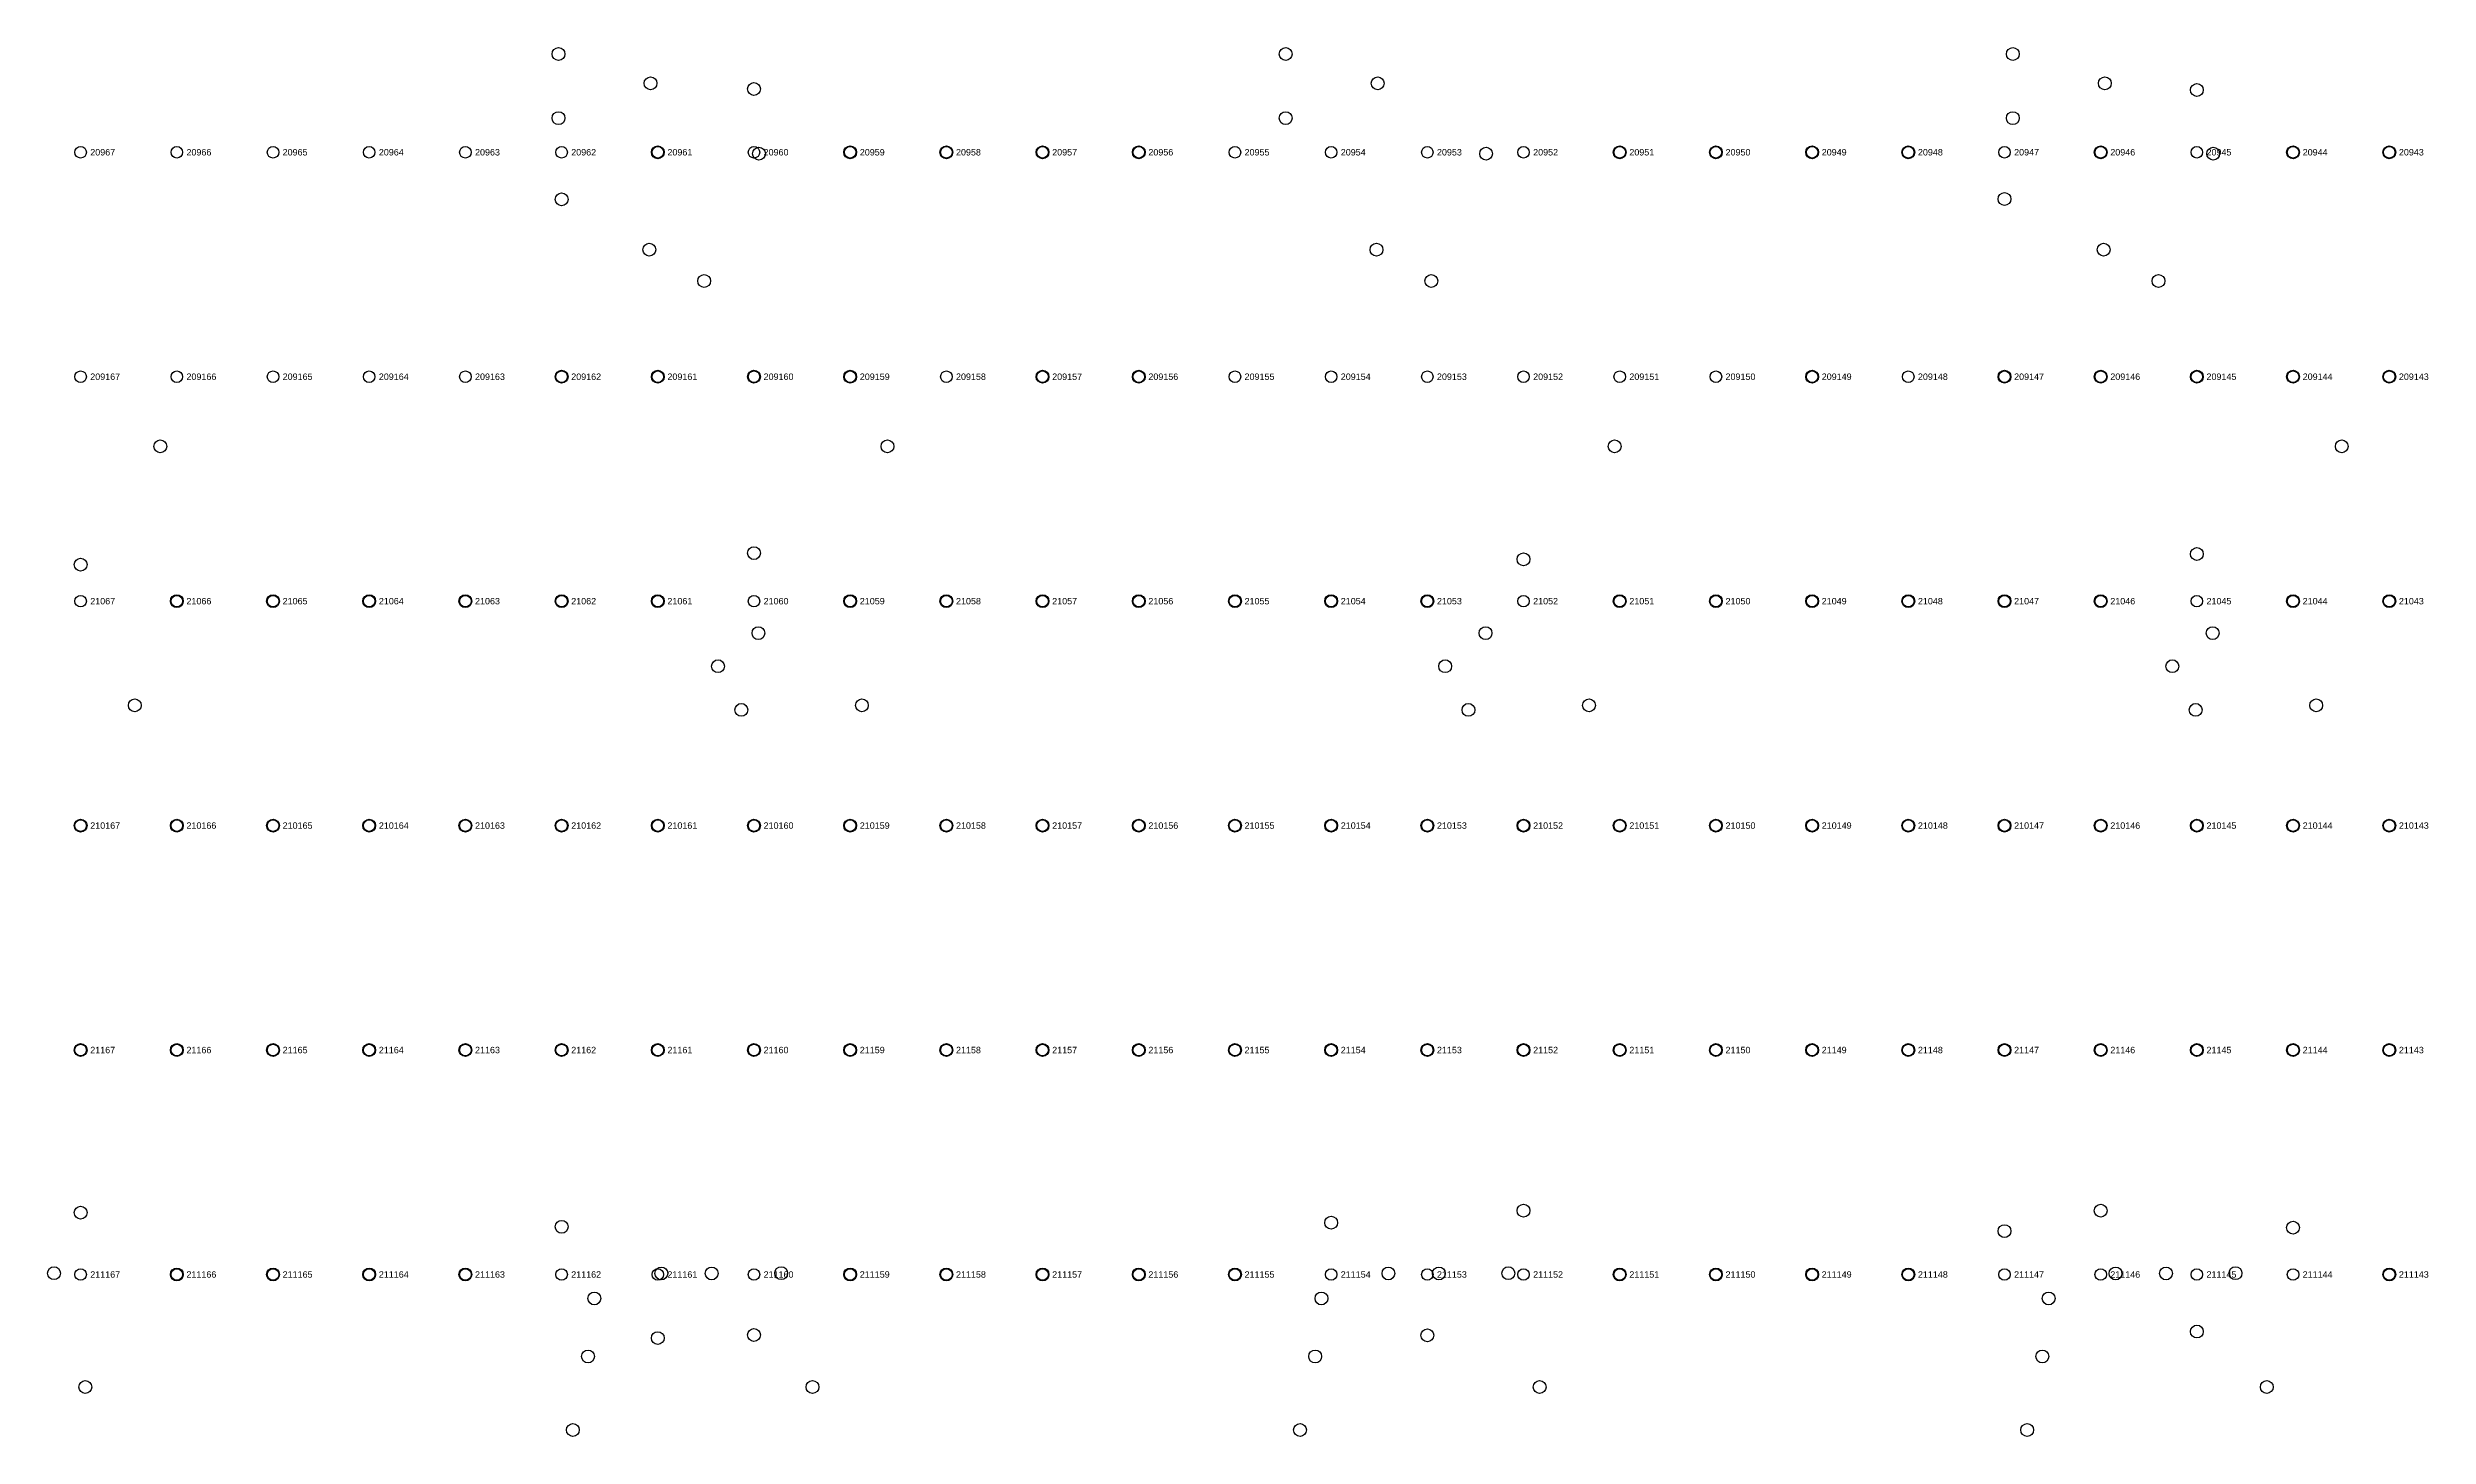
# Model space of a CAD drawing. Extents: x -5 to 376, y -217 to 241.
# Drawn here: x 90.4 to 184.7, y 14.5 to 69.5 of the extents above; entities that cross this region are included whole.
import ezdxf

# ---------------------------------------------------------------- set-up
doc = ezdxf.new("R2010")
doc.units = 0
for name, color, linetype in [('BOTTOM_PROBES', 1, 'CONTINUOUS'), ('FIXTURE_INTERFACE_PIN', 4, 'CONTINUOUS'), ('GROUND_INTERFACE_PIN', 6, 'CONTINUOUS'), ('TESTER_INTERFACE_PIN', 144, 'CONTINUOUS'), ('TESTER_INTERFACE_PIN_LABEL', 144, 'CONTINUOUS')]:
    doc.layers.add(name, color=color, linetype=linetype)
doc.styles.get("Standard").update_dxf_attribs({"font": 'arial.ttf'})

msp = doc.modelspace()

# ---------------------------------------------------------------- linework, layer by layer
at = {"layer": 'BOTTOM_PROBES'}
for centre in [(110.65002, 69.23278), (139.45108, 69.23278), (168.25214, 69.23278), (114.29492, 68.07454), (143.09598, 68.07454), (171.89704, 68.07454), (110.65002, 66.69278), (139.45108, 66.69278), (168.25214, 66.69278), (118.58752, 65.28308), (147.38858, 65.28308), (176.18964, 65.28308), (114.24666, 61.48324), (143.04772, 61.48324), (171.84878, 61.48324), (116.41836, 60.24372), (145.21942, 60.24372), (174.02048, 60.24372), (94.87662, 53.69306), (123.67768, 53.69306), (152.47874, 53.69306), (181.2798, 53.69306), (118.5672, 46.29404), (147.36826, 46.29404), (176.16932, 46.29404), (116.967, 44.9834), (145.76806, 44.9834), (174.56912, 44.9834), (93.8657, 43.434), (117.88902, 43.25366), (122.66676, 43.434), (146.69008, 43.25366), (151.46782, 43.434), (175.49114, 43.25366), (180.26888, 43.434), (90.66784, 20.9423), (114.7191, 20.93214), (116.71808, 20.93214), (119.4689, 20.9423), (143.52016, 20.93214), (145.51914, 20.93214), (148.26996, 20.9423), (172.32122, 20.93214), (174.3202, 20.93214), (177.07102, 20.9423), (112.06734, 19.94154), (140.8684, 19.94154), (169.66946, 19.94154), (111.81842, 17.64284), (140.61948, 17.64284), (169.42054, 17.64284), (91.90736, 16.43126), (120.70842, 16.43126), (149.50948, 16.43126), (178.31054, 16.43126), (111.21898, 14.732), (140.02004, 14.732), (168.8211, 14.732)]:
    msp.add_circle(centre, 0.254, dxfattribs=at)
at = {"layer": 'FIXTURE_INTERFACE_PIN'}
for centre in [(175.54194, 67.81038), (114.58194, 65.3415), (126.01194, 65.3415), (129.82194, 65.3415), (133.63194, 65.3415), (152.68194, 65.3415), (156.49194, 65.3415), (160.30194, 65.3415), (164.11194, 65.3415), (171.73194, 65.3415), (179.35194, 65.3415), (183.16194, 65.3415), (110.77194, 63.47714), (167.92194, 63.4873), (110.77194, 56.4515), (114.58194, 56.4515), (129.82194, 56.4515), (133.63194, 56.4515), (160.30194, 56.4515), (167.92194, 56.4515), (171.73194, 56.4515), (175.54194, 56.4515), (179.35194, 56.4515), (183.16194, 56.4515), (91.72194, 49.00676), (148.87194, 49.22012), (175.54194, 49.4284), (95.53194, 47.5615), (99.34194, 47.5615), (103.15194, 47.5615), (106.96194, 47.5615), (110.77194, 47.5615), (114.58194, 47.5615), (126.01194, 47.5615), (129.82194, 47.5615), (133.63194, 47.5615), (137.44194, 47.5615), (141.25194, 47.5615), (145.06194, 47.5615), (152.68194, 47.5615), (156.49194, 47.5615), (160.30194, 47.5615), (164.11194, 47.5615), (167.92194, 47.5615), (171.73194, 47.5615), (179.35194, 47.5615), (183.16194, 47.5615), (91.72194, 38.6715), (95.53194, 38.6715), (99.34194, 38.6715), (103.15194, 38.6715), (106.96194, 38.6715), (110.77194, 38.6715), (114.58194, 38.6715), (126.01194, 38.6715), (129.82194, 38.6715), (133.63194, 38.6715), (137.44194, 38.6715), (141.25194, 38.6715), (145.06194, 38.6715), (148.87194, 38.6715), (152.68194, 38.6715), (156.49194, 38.6715), (160.30194, 38.6715), (164.11194, 38.6715), (167.92194, 38.6715), (171.73194, 38.6715), (175.54194, 38.6715), (179.35194, 38.6715), (183.16194, 38.6715), (91.72194, 29.7815), (95.53194, 29.7815), (99.34194, 29.7815), (103.15194, 29.7815), (106.96194, 29.7815), (110.77194, 29.7815), (114.58194, 29.7815), (126.01194, 29.7815), (129.82194, 29.7815), (133.63194, 29.7815), (137.44194, 29.7815), (141.25194, 29.7815), (145.06194, 29.7815), (148.87194, 29.7815), (152.68194, 29.7815), (156.49194, 29.7815), (160.30194, 29.7815), (164.11194, 29.7815), (167.92194, 29.7815), (171.73194, 29.7815), (175.54194, 29.7815), (179.35194, 29.7815), (183.16194, 29.7815), (91.72194, 23.3426), (148.87194, 23.42134), (171.73194, 23.41626), (110.77194, 22.77872), (141.25194, 22.94128), (167.92194, 22.60854), (179.35194, 22.7457), (95.53194, 20.8915), (99.34194, 20.8915), (103.15194, 20.8915), (106.96194, 20.8915), (126.01194, 20.8915), (129.82194, 20.8915), (133.63194, 20.8915), (137.44194, 20.8915), (152.68194, 20.8915), (156.49194, 20.8915), (160.30194, 20.8915), (164.11194, 20.8915), (183.16194, 20.8915), (175.54194, 18.6309), (114.58194, 18.37182), (145.06194, 18.48358)]:
    msp.add_circle(centre, 0.254, dxfattribs=at)
at = {"layer": 'GROUND_INTERFACE_PIN'}
for centre in [(118.39194, 67.84848), (122.20194, 65.3415), (118.39194, 56.4515), (122.20194, 56.4515), (118.39194, 49.46396), (122.20194, 47.5615), (118.39194, 38.6715), (122.20194, 38.6715), (118.39194, 29.7815), (122.20194, 29.7815), (122.20194, 20.8915), (118.39194, 18.49628)]:
    msp.add_circle(centre, 0.254, dxfattribs=at)
at = {"layer": 'TESTER_INTERFACE_PIN'}
for centre in [(91.72194, 65.3415), (95.53194, 65.3415), (99.34194, 65.3415), (103.15194, 65.3415), (106.96194, 65.3415), (110.77194, 65.3415), (114.58194, 65.3415), (118.39194, 65.3415), (122.20194, 65.3415), (126.01194, 65.3415), (129.82194, 65.3415), (133.63194, 65.3415), (137.44194, 65.3415), (141.25194, 65.3415), (145.06194, 65.3415), (148.87194, 65.3415), (152.68194, 65.3415), (156.49194, 65.3415), (160.30194, 65.3415), (164.11194, 65.3415), (167.92194, 65.3415), (171.73194, 65.3415), (175.54194, 65.3415), (179.35194, 65.3415), (183.16194, 65.3415), (91.72194, 56.4515), (95.53194, 56.4515), (99.34194, 56.4515), (103.15194, 56.4515), (106.96194, 56.4515), (110.77194, 56.4515), (114.58194, 56.4515), (118.39194, 56.4515), (122.20194, 56.4515), (126.01194, 56.4515), (129.82194, 56.4515), (133.63194, 56.4515), (137.44194, 56.4515), (141.25194, 56.4515), (145.06194, 56.4515), (148.87194, 56.4515), (152.68194, 56.4515), (156.49194, 56.4515), (160.30194, 56.4515), (164.11194, 56.4515), (167.92194, 56.4515), (171.73194, 56.4515), (175.54194, 56.4515), (179.35194, 56.4515), (183.16194, 56.4515), (91.72194, 47.5615), (95.53194, 47.5615), (99.34194, 47.5615), (103.15194, 47.5615), (106.96194, 47.5615), (110.77194, 47.5615), (114.58194, 47.5615), (118.39194, 47.5615), (122.20194, 47.5615), (126.01194, 47.5615), (129.82194, 47.5615), (133.63194, 47.5615), (137.44194, 47.5615), (141.25194, 47.5615), (145.06194, 47.5615), (148.87194, 47.5615), (152.68194, 47.5615), (156.49194, 47.5615), (160.30194, 47.5615), (164.11194, 47.5615), (167.92194, 47.5615), (171.73194, 47.5615), (175.54194, 47.5615), (179.35194, 47.5615), (183.16194, 47.5615), (91.72194, 38.6715), (95.53194, 38.6715), (99.34194, 38.6715), (103.15194, 38.6715), (106.96194, 38.6715), (110.77194, 38.6715), (114.58194, 38.6715), (118.39194, 38.6715), (122.20194, 38.6715), (126.01194, 38.6715), (129.82194, 38.6715), (133.63194, 38.6715), (137.44194, 38.6715), (141.25194, 38.6715), (145.06194, 38.6715), (148.87194, 38.6715), (152.68194, 38.6715), (156.49194, 38.6715), (160.30194, 38.6715), (164.11194, 38.6715), (167.92194, 38.6715), (171.73194, 38.6715), (175.54194, 38.6715), (179.35194, 38.6715), (183.16194, 38.6715), (91.72194, 29.7815), (95.53194, 29.7815), (99.34194, 29.7815), (103.15194, 29.7815), (106.96194, 29.7815), (110.77194, 29.7815), (114.58194, 29.7815), (118.39194, 29.7815), (122.20194, 29.7815), (126.01194, 29.7815), (129.82194, 29.7815), (133.63194, 29.7815), (137.44194, 29.7815), (141.25194, 29.7815), (145.06194, 29.7815), (148.87194, 29.7815), (152.68194, 29.7815), (156.49194, 29.7815), (160.30194, 29.7815), (164.11194, 29.7815), (167.92194, 29.7815), (171.73194, 29.7815), (175.54194, 29.7815), (179.35194, 29.7815), (183.16194, 29.7815), (91.72194, 20.8915), (95.53194, 20.8915), (99.34194, 20.8915), (103.15194, 20.8915), (106.96194, 20.8915), (110.77194, 20.8915), (114.58194, 20.8915), (118.39194, 20.8915), (122.20194, 20.8915), (126.01194, 20.8915), (129.82194, 20.8915), (133.63194, 20.8915), (137.44194, 20.8915), (141.25194, 20.8915), (145.06194, 20.8915), (148.87194, 20.8915), (152.68194, 20.8915), (156.49194, 20.8915), (160.30194, 20.8915), (164.11194, 20.8915), (167.92194, 20.8915), (171.73194, 20.8915), (175.54194, 20.8915), (179.35194, 20.8915), (183.16194, 20.8915)]:
    msp.add_circle(centre, 0.2286, dxfattribs=at)

# ---------------------------------------------------------------- texts
at = {"layer": 'TESTER_INTERFACE_PIN_LABEL'}
for s, p in [('20967', (92.10294, 65.2145)), ('20966', (95.91294, 65.2145)), ('20965', (99.72294, 65.2145)), ('20964', (103.53294, 65.2145)), ('20963', (107.34294, 65.2145)), ('20962', (111.15294, 65.2145)), ('20961', (114.96294, 65.2145)), ('20960', (118.77294, 65.2145)), ('20959', (122.58294, 65.2145)), ('20958', (126.39294, 65.2145)), ('20957', (130.20294, 65.2145)), ('20956', (134.01294, 65.2145)), ('20955', (137.82294, 65.2145)), ('20954', (141.63294, 65.2145)), ('20953', (145.44294, 65.2145)), ('20952', (149.25294, 65.2145)), ('20951', (153.06294, 65.2145)), ('20950', (156.87294, 65.2145)), ('20949', (160.68294, 65.2145)), ('20948', (164.49294, 65.2145)), ('20947', (168.30294, 65.2145)), ('20946', (172.11294, 65.2145)), ('20945', (175.92294, 65.2145)), ('20944', (179.73294, 65.2145)), ('20943', (183.54294, 65.2145)), ('209167', (92.10294, 56.3245)), ('209166', (95.91294, 56.3245)), ('209165', (99.72294, 56.3245)), ('209164', (103.53294, 56.3245)), ('209163', (107.34294, 56.3245)), ('209162', (111.15294, 56.3245)), ('209161', (114.96294, 56.3245)), ('209160', (118.77294, 56.3245)), ('209159', (122.58294, 56.3245)), ('209158', (126.39294, 56.3245)), ('209157', (130.20294, 56.3245)), ('209156', (134.01294, 56.3245)), ('209155', (137.82294, 56.3245)), ('209154', (141.63294, 56.3245)), ('209153', (145.44294, 56.3245)), ('209152', (149.25294, 56.3245)), ('209151', (153.06294, 56.3245)), ('209150', (156.87294, 56.3245)), ('209149', (160.68294, 56.3245)), ('209148', (164.49294, 56.3245)), ('209147', (168.30294, 56.3245)), ('209146', (172.11294, 56.3245)), ('209145', (175.92294, 56.3245)), ('209144', (179.73294, 56.3245)), ('209143', (183.54294, 56.3245)), ('21067', (92.10294, 47.4345)), ('21066', (95.91294, 47.4345)), ('21065', (99.72294, 47.4345)), ('21064', (103.53294, 47.4345)), ('21063', (107.34294, 47.4345)), ('21062', (111.15294, 47.4345)), ('21061', (114.96294, 47.4345)), ('21060', (118.77294, 47.4345)), ('21059', (122.58294, 47.4345)), ('21058', (126.39294, 47.4345)), ('21057', (130.20294, 47.4345)), ('21056', (134.01294, 47.4345)), ('21055', (137.82294, 47.4345)), ('21054', (141.63294, 47.4345)), ('21053', (145.44294, 47.4345)), ('21052', (149.25294, 47.4345)), ('21051', (153.06294, 47.4345)), ('21050', (156.87294, 47.4345)), ('21049', (160.68294, 47.4345)), ('21048', (164.49294, 47.4345)), ('21047', (168.30294, 47.4345)), ('21046', (172.11294, 47.4345)), ('21045', (175.92294, 47.4345)), ('21044', (179.73294, 47.4345)), ('21043', (183.54294, 47.4345)), ('210167', (92.10294, 38.5445)), ('210166', (95.91294, 38.5445)), ('210165', (99.72294, 38.5445)), ('210164', (103.53294, 38.5445)), ('210163', (107.34294, 38.5445)), ('210162', (111.15294, 38.5445)), ('210161', (114.96294, 38.5445)), ('210160', (118.77294, 38.5445)), ('210159', (122.58294, 38.5445)), ('210158', (126.39294, 38.5445)), ('210157', (130.20294, 38.5445)), ('210156', (134.01294, 38.5445)), ('210155', (137.82294, 38.5445)), ('210154', (141.63294, 38.5445)), ('210153', (145.44294, 38.5445)), ('210152', (149.25294, 38.5445)), ('210151', (153.06294, 38.5445)), ('210150', (156.87294, 38.5445)), ('210149', (160.68294, 38.5445)), ('210148', (164.49294, 38.5445)), ('210147', (168.30294, 38.5445)), ('210146', (172.11294, 38.5445)), ('210145', (175.92294, 38.5445)), ('210144', (179.73294, 38.5445)), ('210143', (183.54294, 38.5445)), ('21167', (92.10294, 29.6545)), ('21166', (95.91294, 29.6545)), ('21165', (99.72294, 29.6545)), ('21164', (103.53294, 29.6545)), ('21163', (107.34294, 29.6545)), ('21162', (111.15294, 29.6545)), ('21161', (114.96294, 29.6545)), ('21160', (118.77294, 29.6545)), ('21159', (122.58294, 29.6545)), ('21158', (126.39294, 29.6545)), ('21157', (130.20294, 29.6545)), ('21156', (134.01294, 29.6545)), ('21155', (137.82294, 29.6545)), ('21154', (141.63294, 29.6545)), ('21153', (145.44294, 29.6545)), ('21152', (149.25294, 29.6545)), ('21151', (153.06294, 29.6545)), ('21150', (156.87294, 29.6545)), ('21149', (160.68294, 29.6545)), ('21148', (164.49294, 29.6545)), ('21147', (168.30294, 29.6545)), ('21146', (172.11294, 29.6545)), ('21145', (175.92294, 29.6545)), ('21144', (179.73294, 29.6545)), ('21143', (183.54294, 29.6545)), ('211167', (92.10294, 20.7645)), ('211166', (95.91294, 20.7645)), ('211165', (99.72294, 20.7645)), ('211164', (103.53294, 20.7645)), ('211163', (107.34294, 20.7645)), ('211162', (111.15294, 20.7645)), ('211161', (114.96294, 20.7645)), ('211160', (118.77294, 20.7645)), ('211159', (122.58294, 20.7645)), ('211158', (126.39294, 20.7645)), ('211157', (130.20294, 20.7645)), ('211156', (134.01294, 20.7645)), ('211155', (137.82294, 20.7645)), ('211154', (141.63294, 20.7645)), ('211153', (145.44294, 20.7645)), ('211152', (149.25294, 20.7645)), ('211151', (153.06294, 20.7645)), ('211150', (156.87294, 20.7645)), ('211149', (160.68294, 20.7645)), ('211148', (164.49294, 20.7645)), ('211147', (168.30294, 20.7645)), ('211146', (172.11294, 20.7645)), ('211145', (175.92294, 20.7645)), ('211144', (179.73294, 20.7645)), ('211143', (183.54294, 20.7645))]:
    msp.add_text(s, height=0.254, dxfattribs=at).set_placement(p)

doc.saveas('drawing.dxf')
